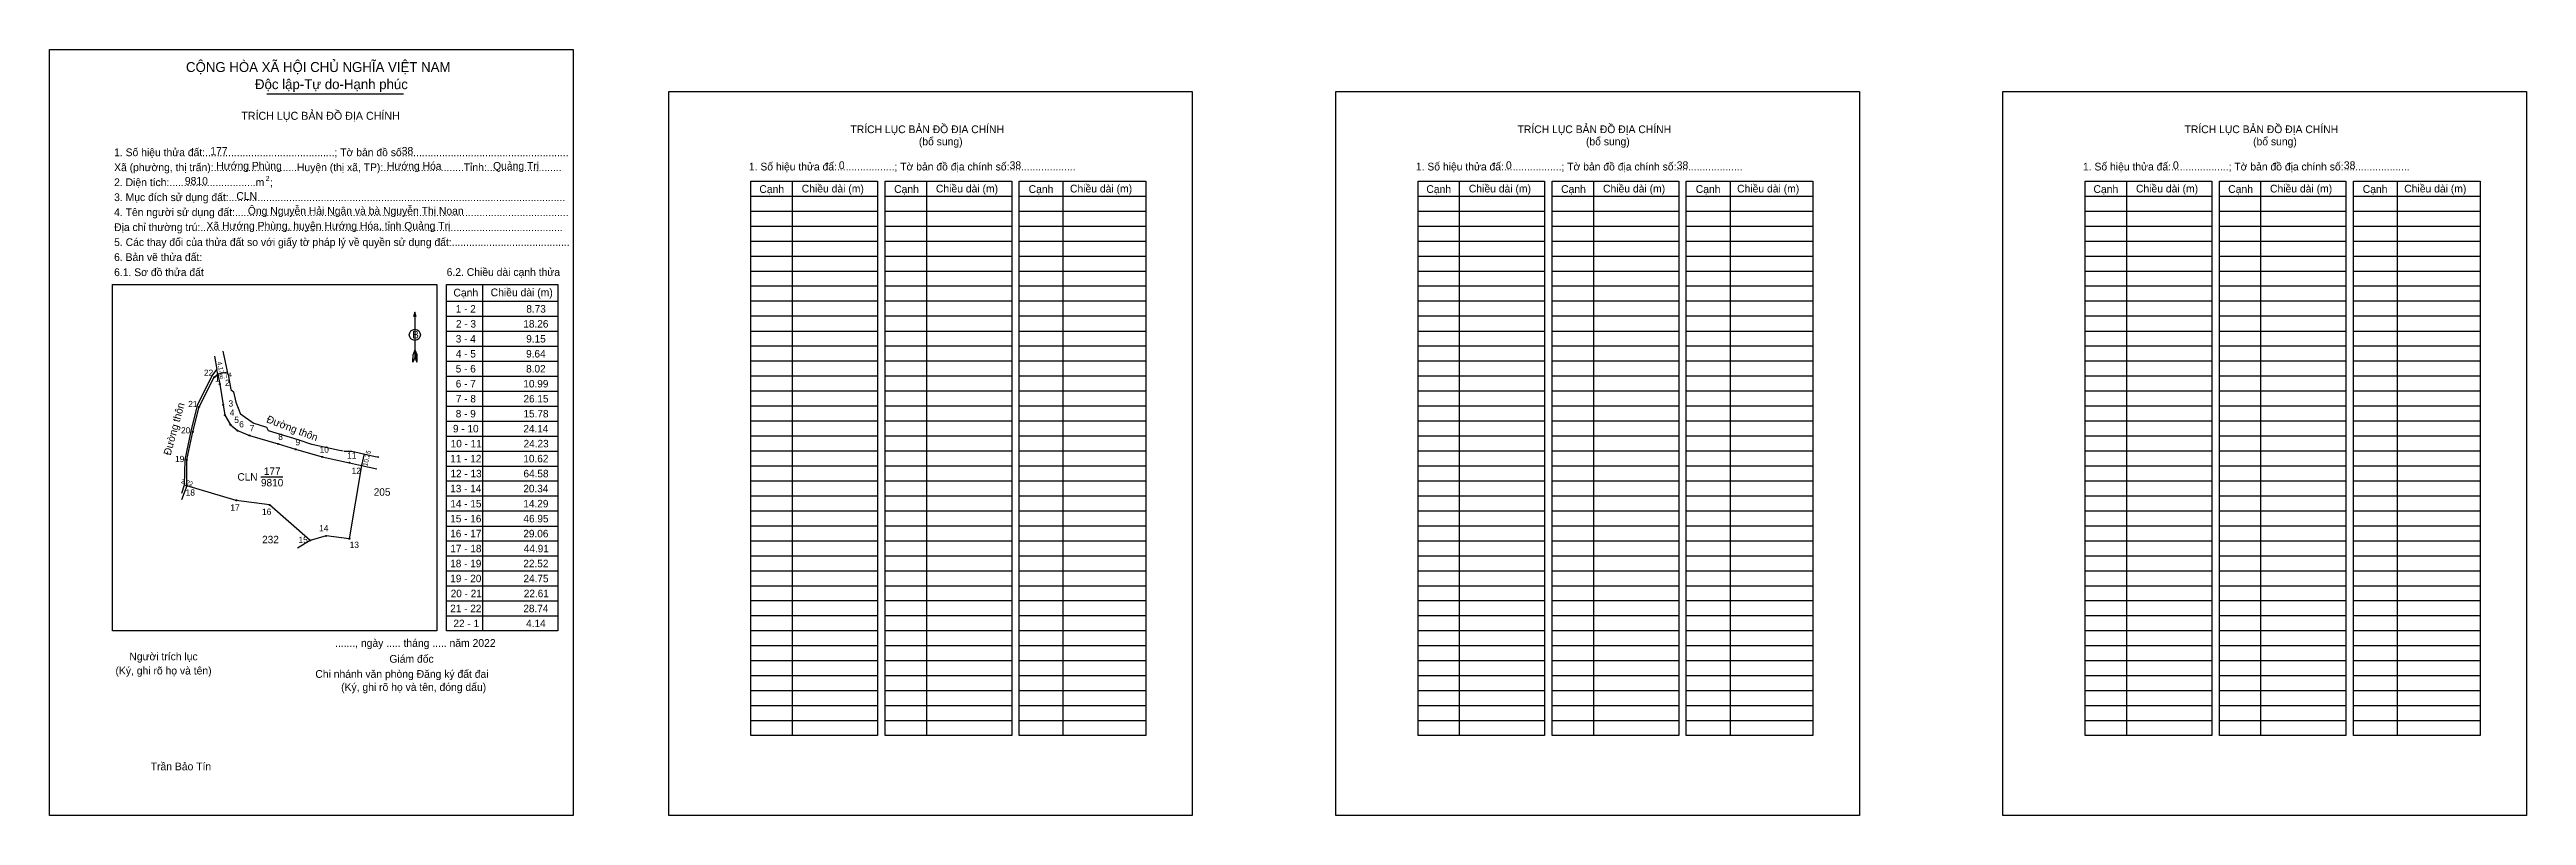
# Model space of a CAD drawing. Extents: x 536147 to 538298, y 1849869 to 1850534.
import ezdxf

# ---------------------------------------------------------------- set-up
doc = ezdxf.new("R2010")
doc.units = 0
for name, color, linetype in [('Level 1', 7, 'Continuous'), ('Level 10', 7, 'Continuous'), ('Level 11', 7, 'Continuous'), ('Level 13', 7, 'Continuous'), ('Level 2', 7, 'Continuous'), ('Level 23', 7, 'Continuous'), ('Level 27', 7, 'Continuous'), ('Level 36', 7, 'Continuous'), ('Level 5', 7, 'Continuous'), ('Level 52', 7, 'Continuous'), ('Level 6', 7, 'Continuous'), ('Level 9', 7, 'Continuous')]:
    doc.layers.add(name, color=color, linetype=linetype)

msp = doc.modelspace()

# ---------------------------------------------------------------- linework, layer by layer
at = {"layer": 'Level 1'}
for p, q in [((536147, 1850534.2), (536147, 1850534.2)), ((536684.6, 1850497.9), (536684.6, 1850497.9)), ((536791.8, 1850419.9), (536791.8, 1849938.6)), ((536908.3, 1850419.9), (536908.3, 1849938.6)), ((537026.9, 1850419.9), (537026.9, 1849938.6)), ((537371, 1850419.9), (537371, 1849938.6)), ((537487.4, 1850419.9), (537487.4, 1849938.6)), ((537606.1, 1850419.9), (537606.1, 1849938.6)), ((537950.2, 1850419.9), (537950.2, 1849938.6)), ((538066.6, 1850419.9), (538066.6, 1849938.6)), ((538185.2, 1850419.9), (538185.2, 1849938.6)), ((536756, 1850406.9), (536866, 1850406.9)), ((536756, 1850393.9), (536866, 1850393.9)), ((536872.5, 1850406.9), (536982.4, 1850406.9)), ((536872.5, 1850393.9), (536982.4, 1850393.9)), ((536989, 1850406.9), (537098.9, 1850406.9)), ((536989, 1850393.9), (537098.9, 1850393.9)), ((537335.2, 1850406.9), (537445.1, 1850406.9)), ((537335.2, 1850393.9), (537445.1, 1850393.9)), ((537451.7, 1850406.9), (537561.6, 1850406.9)), ((537451.7, 1850393.9), (537561.6, 1850393.9)), ((537568.1, 1850406.9), (537678, 1850406.9)), ((537568.1, 1850393.9), (537678, 1850393.9)), ((537914.4, 1850406.9), (538024.3, 1850406.9)), ((537914.4, 1850393.9), (538024.3, 1850393.9)), ((538030.9, 1850406.9), (538140.8, 1850406.9)), ((538030.9, 1850393.9), (538140.8, 1850393.9)), ((538147.3, 1850406.9), (538257.2, 1850406.9)), ((538147.3, 1850393.9), (538257.2, 1850393.9)), ((536756, 1850380.9), (536866, 1850380.9)), ((536872.5, 1850380.9), (536982.4, 1850380.9)), ((536989, 1850380.9), (537098.9, 1850380.9)), ((537335.2, 1850380.9), (537445.1, 1850380.9)), ((537451.7, 1850380.9), (537561.6, 1850380.9)), ((537568.1, 1850380.9), (537678, 1850380.9)), ((537914.4, 1850380.9), (538024.3, 1850380.9)), ((538030.9, 1850380.9), (538140.8, 1850380.9)), ((538147.3, 1850380.9), (538257.2, 1850380.9)), ((536756, 1850367.9), (536866, 1850367.9)), ((536756, 1850354.9), (536866, 1850354.9)), ((536872.5, 1850367.9), (536982.4, 1850367.9)), ((536872.5, 1850354.9), (536982.4, 1850354.9)), ((536989, 1850367.9), (537098.9, 1850367.9)), ((536989, 1850354.9), (537098.9, 1850354.9)), ((537335.2, 1850367.9), (537445.1, 1850367.9)), ((537335.2, 1850354.9), (537445.1, 1850354.9)), ((537451.7, 1850367.9), (537561.6, 1850367.9)), ((537451.7, 1850354.9), (537561.6, 1850354.9)), ((537568.1, 1850367.9), (537678, 1850367.9)), ((537568.1, 1850354.9), (537678, 1850354.9)), ((537914.4, 1850367.9), (538024.3, 1850367.9)), ((537914.4, 1850354.9), (538024.3, 1850354.9)), ((538030.9, 1850367.9), (538140.8, 1850367.9)), ((538030.9, 1850354.9), (538140.8, 1850354.9)), ((538147.3, 1850367.9), (538257.2, 1850367.9)), ((538147.3, 1850354.9), (538257.2, 1850354.9)), ((536201.8, 1850330.2), (536201.8, 1850330.2)), ((536523, 1850330.2), (536523, 1850029.5)), ((536756, 1850341.9), (536866, 1850341.9)), ((536756, 1850328.9), (536866, 1850328.9)), ((536872.5, 1850341.9), (536982.4, 1850341.9)), ((536872.5, 1850328.9), (536982.4, 1850328.9)), ((536989, 1850341.9), (537098.9, 1850341.9)), ((536989, 1850328.9), (537098.9, 1850328.9)), ((537335.2, 1850341.9), (537445.1, 1850341.9)), ((537335.2, 1850328.9), (537445.1, 1850328.9)), ((537451.7, 1850341.9), (537561.6, 1850341.9)), ((537451.7, 1850328.9), (537561.6, 1850328.9)), ((537568.1, 1850341.9), (537678, 1850341.9)), ((537568.1, 1850328.9), (537678, 1850328.9)), ((537914.4, 1850341.9), (538024.3, 1850341.9)), ((537914.4, 1850328.9), (538024.3, 1850328.9)), ((538030.9, 1850341.9), (538140.8, 1850341.9)), ((538030.9, 1850328.9), (538140.8, 1850328.9)), ((538147.3, 1850341.9), (538257.2, 1850341.9)), ((538147.3, 1850328.9), (538257.2, 1850328.9)), ((536464.2, 1850306.2), (536464.2, 1850266.9)), ((536491.8, 1850315.7), (536588.3, 1850315.7)), ((536756, 1850315.9), (536866, 1850315.9)), ((536872.5, 1850315.9), (536982.4, 1850315.9)), ((536989, 1850315.9), (537098.9, 1850315.9)), ((537335.2, 1850315.9), (537445.1, 1850315.9)), ((537451.7, 1850315.9), (537561.6, 1850315.9)), ((537568.1, 1850315.9), (537678, 1850315.9)), ((537914.4, 1850315.9), (538024.3, 1850315.9)), ((538030.9, 1850315.9), (538140.8, 1850315.9)), ((538147.3, 1850315.9), (538257.2, 1850315.9)), ((536491.8, 1850302.7), (536588.3, 1850302.7)), ((536491.8, 1850289.6), (536588.3, 1850289.6)), ((536756, 1850302.9), (536866, 1850302.9)), ((536756, 1850289.8), (536866, 1850289.8)), ((536872.5, 1850302.9), (536982.4, 1850302.9)), ((536872.5, 1850289.8), (536982.4, 1850289.8)), ((536989, 1850302.9), (537098.9, 1850302.9)), ((536989, 1850289.8), (537098.9, 1850289.8)), ((537335.2, 1850302.9), (537445.1, 1850302.9)), ((537335.2, 1850289.8), (537445.1, 1850289.8)), ((537451.7, 1850302.9), (537561.6, 1850302.9)), ((537451.7, 1850289.8), (537561.6, 1850289.8)), ((537568.1, 1850302.9), (537678, 1850302.9)), ((537568.1, 1850289.8), (537678, 1850289.8)), ((537914.4, 1850302.9), (538024.3, 1850302.9)), ((537914.4, 1850289.8), (538024.3, 1850289.8)), ((538030.9, 1850302.9), (538140.8, 1850302.9)), ((538030.9, 1850289.8), (538140.8, 1850289.8)), ((538147.3, 1850302.9), (538257.2, 1850302.9)), ((538147.3, 1850289.8), (538257.2, 1850289.8)), ((536462.5, 1850262.9), (536462.6, 1850269.4)), ((536464.2, 1850266.9), (536462.5, 1850262.9)), ((536464.2, 1850273.4), (536462.6, 1850269.4)), ((536464.2, 1850273.4), (536465.9, 1850269.4)), ((536464.2, 1850272.8), (536465.9, 1850268.8)), ((536464.2, 1850272.2), (536465.9, 1850268.2)), ((536464.2, 1850271.7), (536465.9, 1850267.6)), ((536464.2, 1850271.1), (536465.9, 1850267)), ((536464.2, 1850270.5), (536465.9, 1850266.5)), ((536464.2, 1850270), (536465.9, 1850265.9)), ((536464.2, 1850269.4), (536465.9, 1850265.3)), ((536464.2, 1850268.8), (536465.9, 1850264.7)), ((536464.2, 1850268.3), (536465.9, 1850264.1)), ((536464.2, 1850267.7), (536465.9, 1850263.5)), ((536464.2, 1850266.9), (536465.9, 1850262.9)), ((536465.9, 1850262.9), (536465.9, 1850269.4)), ((536491.8, 1850276.6), (536588.3, 1850276.6)), ((536491.8, 1850263.6), (536588.3, 1850263.6)), ((536756, 1850276.8), (536866, 1850276.8)), ((536756, 1850263.8), (536866, 1850263.8)), ((536872.5, 1850276.8), (536982.4, 1850276.8)), ((536872.5, 1850263.8), (536982.4, 1850263.8)), ((536989, 1850276.8), (537098.9, 1850276.8)), ((536989, 1850263.8), (537098.9, 1850263.8)), ((537335.2, 1850276.8), (537445.1, 1850276.8)), ((537335.2, 1850263.8), (537445.1, 1850263.8)), ((537451.7, 1850276.8), (537561.6, 1850276.8)), ((537451.7, 1850263.8), (537561.6, 1850263.8)), ((537568.1, 1850276.8), (537678, 1850276.8)), ((537568.1, 1850263.8), (537678, 1850263.8)), ((537914.4, 1850276.8), (538024.3, 1850276.8)), ((537914.4, 1850263.8), (538024.3, 1850263.8)), ((538030.9, 1850276.8), (538140.8, 1850276.8)), ((538030.9, 1850263.8), (538140.8, 1850263.8)), ((538147.3, 1850276.8), (538257.2, 1850276.8)), ((538147.3, 1850263.8), (538257.2, 1850263.8)), ((536491.8, 1850250.6), (536588.3, 1850250.6)), ((536756, 1850250.8), (536866, 1850250.8)), ((536872.5, 1850250.8), (536982.4, 1850250.8)), ((536989, 1850250.8), (537098.9, 1850250.8)), ((537335.2, 1850250.8), (537445.1, 1850250.8)), ((537451.7, 1850250.8), (537561.6, 1850250.8)), ((537568.1, 1850250.8), (537678, 1850250.8)), ((537914.4, 1850250.8), (538024.3, 1850250.8)), ((538030.9, 1850250.8), (538140.8, 1850250.8)), ((538147.3, 1850250.8), (538257.2, 1850250.8)), ((536491.8, 1850237.6), (536588.3, 1850237.6)), ((536491.8, 1850224.6), (536588.3, 1850224.6)), ((536756, 1850237.8), (536866, 1850237.8)), ((536756, 1850224.8), (536866, 1850224.8)), ((536872.5, 1850237.8), (536982.4, 1850237.8)), ((536872.5, 1850224.8), (536982.4, 1850224.8)), ((536989, 1850237.8), (537098.9, 1850237.8)), ((536989, 1850224.8), (537098.9, 1850224.8)), ((537335.2, 1850237.8), (537445.1, 1850237.8)), ((537335.2, 1850224.8), (537445.1, 1850224.8)), ((537451.7, 1850237.8), (537561.6, 1850237.8)), ((537451.7, 1850224.8), (537561.6, 1850224.8)), ((537568.1, 1850237.8), (537678, 1850237.8)), ((537568.1, 1850224.8), (537678, 1850224.8)), ((537914.4, 1850237.8), (538024.3, 1850237.8)), ((537914.4, 1850224.8), (538024.3, 1850224.8)), ((538030.9, 1850237.8), (538140.8, 1850237.8)), ((538030.9, 1850224.8), (538140.8, 1850224.8)), ((538147.3, 1850237.8), (538257.2, 1850237.8)), ((538147.3, 1850224.8), (538257.2, 1850224.8)), ((536491.8, 1850211.6), (536588.3, 1850211.6)), ((536491.8, 1850198.6), (536588.3, 1850198.6)), ((536756, 1850211.8), (536866, 1850211.8)), ((536756, 1850198.8), (536866, 1850198.8)), ((536872.5, 1850211.8), (536982.4, 1850211.8)), ((536872.5, 1850198.8), (536982.4, 1850198.8)), ((536989, 1850211.8), (537098.9, 1850211.8)), ((536989, 1850198.8), (537098.9, 1850198.8)), ((537335.2, 1850211.8), (537445.1, 1850211.8)), ((537335.2, 1850198.8), (537445.1, 1850198.8)), ((537451.7, 1850211.8), (537561.6, 1850211.8)), ((537451.7, 1850198.8), (537561.6, 1850198.8)), ((537568.1, 1850211.8), (537678, 1850211.8)), ((537568.1, 1850198.8), (537678, 1850198.8)), ((537914.4, 1850211.8), (538024.3, 1850211.8)), ((537914.4, 1850198.8), (538024.3, 1850198.8)), ((538030.9, 1850211.8), (538140.8, 1850211.8)), ((538030.9, 1850198.8), (538140.8, 1850198.8)), ((538147.3, 1850211.8), (538257.2, 1850211.8)), ((538147.3, 1850198.8), (538257.2, 1850198.8)), ((536491.8, 1850185.6), (536588.3, 1850185.6)), ((536756, 1850185.8), (536866, 1850185.8)), ((536872.5, 1850185.8), (536982.4, 1850185.8)), ((536989, 1850185.8), (537098.9, 1850185.8)), ((537335.2, 1850185.8), (537445.1, 1850185.8)), ((537451.7, 1850185.8), (537561.6, 1850185.8)), ((537568.1, 1850185.8), (537678, 1850185.8)), ((537914.4, 1850185.8), (538024.3, 1850185.8)), ((538030.9, 1850185.8), (538140.8, 1850185.8)), ((538147.3, 1850185.8), (538257.2, 1850185.8)), ((536491.8, 1850172.6), (536588.3, 1850172.6)), ((536491.8, 1850159.6), (536588.3, 1850159.6)), ((536756, 1850172.8), (536866, 1850172.8)), ((536756, 1850159.8), (536866, 1850159.8)), ((536872.5, 1850172.8), (536982.4, 1850172.8)), ((536872.5, 1850159.8), (536982.4, 1850159.8)), ((536989, 1850172.8), (537098.9, 1850172.8)), ((536989, 1850159.8), (537098.9, 1850159.8)), ((537335.2, 1850172.8), (537445.1, 1850172.8)), ((537335.2, 1850159.8), (537445.1, 1850159.8)), ((537451.7, 1850172.8), (537561.6, 1850172.8)), ((537451.7, 1850159.8), (537561.6, 1850159.8)), ((537568.1, 1850172.8), (537678, 1850172.8)), ((537568.1, 1850159.8), (537678, 1850159.8)), ((537914.4, 1850172.8), (538024.3, 1850172.8)), ((537914.4, 1850159.8), (538024.3, 1850159.8)), ((538030.9, 1850172.8), (538140.8, 1850172.8)), ((538030.9, 1850159.8), (538140.8, 1850159.8)), ((538147.3, 1850172.8), (538257.2, 1850172.8)), ((538147.3, 1850159.8), (538257.2, 1850159.8)), ((536491.8, 1850146.6), (536588.3, 1850146.6)), ((536491.8, 1850133.6), (536588.3, 1850133.6)), ((536756, 1850146.8), (536866, 1850146.8)), ((536756, 1850133.8), (536866, 1850133.8)), ((536872.5, 1850146.8), (536982.4, 1850146.8)), ((536872.5, 1850133.8), (536982.4, 1850133.8)), ((536989, 1850146.8), (537098.9, 1850146.8)), ((536989, 1850133.8), (537098.9, 1850133.8)), ((537335.2, 1850146.8), (537445.1, 1850146.8)), ((537335.2, 1850133.8), (537445.1, 1850133.8)), ((537451.7, 1850146.8), (537561.6, 1850146.8)), ((537451.7, 1850133.8), (537561.6, 1850133.8)), ((537568.1, 1850146.8), (537678, 1850146.8)), ((537568.1, 1850133.8), (537678, 1850133.8)), ((537914.4, 1850146.8), (538024.3, 1850146.8)), ((537914.4, 1850133.8), (538024.3, 1850133.8)), ((538030.9, 1850146.8), (538140.8, 1850146.8)), ((538030.9, 1850133.8), (538140.8, 1850133.8)), ((538147.3, 1850146.8), (538257.2, 1850146.8)), ((538147.3, 1850133.8), (538257.2, 1850133.8)), ((536491.8, 1850120.5), (536588.3, 1850120.5)), ((536756, 1850120.7), (536866, 1850120.7)), ((536872.5, 1850120.7), (536982.4, 1850120.7)), ((536989, 1850120.7), (537098.9, 1850120.7)), ((537335.2, 1850120.7), (537445.1, 1850120.7)), ((537451.7, 1850120.7), (537561.6, 1850120.7)), ((537568.1, 1850120.7), (537678, 1850120.7)), ((537914.4, 1850120.7), (538024.3, 1850120.7)), ((538030.9, 1850120.7), (538140.8, 1850120.7)), ((538147.3, 1850120.7), (538257.2, 1850120.7)), ((536491.8, 1850107.5), (536588.3, 1850107.5)), ((536491.8, 1850094.5), (536588.3, 1850094.5)), ((536756, 1850107.7), (536866, 1850107.7)), ((536756, 1850094.7), (536866, 1850094.7)), ((536872.5, 1850107.7), (536982.4, 1850107.7)), ((536872.5, 1850094.7), (536982.4, 1850094.7)), ((536989, 1850107.7), (537098.9, 1850107.7)), ((536989, 1850094.7), (537098.9, 1850094.7)), ((537335.2, 1850107.7), (537445.1, 1850107.7)), ((537335.2, 1850094.7), (537445.1, 1850094.7)), ((537451.7, 1850107.7), (537561.6, 1850107.7)), ((537451.7, 1850094.7), (537561.6, 1850094.7)), ((537568.1, 1850107.7), (537678, 1850107.7)), ((537568.1, 1850094.7), (537678, 1850094.7)), ((537914.4, 1850107.7), (538024.3, 1850107.7)), ((537914.4, 1850094.7), (538024.3, 1850094.7)), ((538030.9, 1850107.7), (538140.8, 1850107.7)), ((538030.9, 1850094.7), (538140.8, 1850094.7)), ((538147.3, 1850107.7), (538257.2, 1850107.7)), ((538147.3, 1850094.7), (538257.2, 1850094.7)), ((536491.8, 1850081.5), (536588.3, 1850081.5)), ((536491.8, 1850068.5), (536588.3, 1850068.5)), ((536756, 1850081.7), (536866, 1850081.7)), ((536756, 1850068.7), (536866, 1850068.7)), ((536872.5, 1850081.7), (536982.4, 1850081.7)), ((536872.5, 1850068.7), (536982.4, 1850068.7)), ((536989, 1850081.7), (537098.9, 1850081.7)), ((536989, 1850068.7), (537098.9, 1850068.7)), ((537335.2, 1850081.7), (537445.1, 1850081.7)), ((537335.2, 1850068.7), (537445.1, 1850068.7)), ((537451.7, 1850081.7), (537561.6, 1850081.7)), ((537451.7, 1850068.7), (537561.6, 1850068.7)), ((537568.1, 1850081.7), (537678, 1850081.7)), ((537568.1, 1850068.7), (537678, 1850068.7)), ((537914.4, 1850081.7), (538024.3, 1850081.7)), ((537914.4, 1850068.7), (538024.3, 1850068.7)), ((538030.9, 1850081.7), (538140.8, 1850081.7)), ((538030.9, 1850068.7), (538140.8, 1850068.7)), ((538147.3, 1850081.7), (538257.2, 1850081.7)), ((538147.3, 1850068.7), (538257.2, 1850068.7)), ((536491.8, 1850055.5), (536588.3, 1850055.5)), ((536756, 1850055.7), (536866, 1850055.7)), ((536872.5, 1850055.7), (536982.4, 1850055.7)), ((536989, 1850055.7), (537098.9, 1850055.7)), ((537335.2, 1850055.7), (537445.1, 1850055.7)), ((537451.7, 1850055.7), (537561.6, 1850055.7)), ((537568.1, 1850055.7), (537678, 1850055.7)), ((537914.4, 1850055.7), (538024.3, 1850055.7)), ((538030.9, 1850055.7), (538140.8, 1850055.7)), ((538147.3, 1850055.7), (538257.2, 1850055.7)), ((536483.2, 1850029.5), (536483.2, 1850029.5)), ((536491.8, 1850042.5), (536588.3, 1850042.5)), ((536756, 1850042.7), (536866, 1850042.7)), ((536756, 1850029.7), (536866, 1850029.7)), ((536872.5, 1850042.7), (536982.4, 1850042.7)), ((536872.5, 1850029.7), (536982.4, 1850029.7)), ((536989, 1850042.7), (537098.9, 1850042.7)), ((536989, 1850029.7), (537098.9, 1850029.7)), ((537335.2, 1850042.7), (537445.1, 1850042.7)), ((537335.2, 1850029.7), (537445.1, 1850029.7)), ((537451.7, 1850042.7), (537561.6, 1850042.7)), ((537451.7, 1850029.7), (537561.6, 1850029.7)), ((537568.1, 1850042.7), (537678, 1850042.7)), ((537568.1, 1850029.7), (537678, 1850029.7)), ((537914.4, 1850042.7), (538024.3, 1850042.7)), ((537914.4, 1850029.7), (538024.3, 1850029.7)), ((538030.9, 1850042.7), (538140.8, 1850042.7)), ((538030.9, 1850029.7), (538140.8, 1850029.7)), ((538147.3, 1850042.7), (538257.2, 1850042.7)), ((538147.3, 1850029.7), (538257.2, 1850029.7)), ((536756, 1850016.7), (536866, 1850016.7)), ((536756, 1850003.7), (536866, 1850003.7)), ((536872.5, 1850016.7), (536982.4, 1850016.7)), ((536872.5, 1850003.7), (536982.4, 1850003.7)), ((536989, 1850016.7), (537098.9, 1850016.7)), ((536989, 1850003.7), (537098.9, 1850003.7)), ((537335.2, 1850016.7), (537445.1, 1850016.7)), ((537335.2, 1850003.7), (537445.1, 1850003.7)), ((537451.7, 1850016.7), (537561.6, 1850016.7)), ((537451.7, 1850003.7), (537561.6, 1850003.7)), ((537568.1, 1850016.7), (537678, 1850016.7)), ((537568.1, 1850003.7), (537678, 1850003.7)), ((537914.4, 1850016.7), (538024.3, 1850016.7)), ((537914.4, 1850003.7), (538024.3, 1850003.7)), ((538030.9, 1850016.7), (538140.8, 1850016.7)), ((538030.9, 1850003.7), (538140.8, 1850003.7)), ((538147.3, 1850016.7), (538257.2, 1850016.7)), ((538147.3, 1850003.7), (538257.2, 1850003.7)), ((536756, 1849990.7), (536866, 1849990.7)), ((536872.5, 1849990.7), (536982.4, 1849990.7)), ((536989, 1849990.7), (537098.9, 1849990.7)), ((537335.2, 1849990.7), (537445.1, 1849990.7)), ((537451.7, 1849990.7), (537561.6, 1849990.7)), ((537568.1, 1849990.7), (537678, 1849990.7)), ((537914.4, 1849990.7), (538024.3, 1849990.7)), ((538030.9, 1849990.7), (538140.8, 1849990.7)), ((538147.3, 1849990.7), (538257.2, 1849990.7)), ((536756, 1849977.7), (536866, 1849977.7)), ((536756, 1849964.7), (536866, 1849964.7)), ((536872.5, 1849977.7), (536982.4, 1849977.7)), ((536872.5, 1849964.7), (536982.4, 1849964.7)), ((536989, 1849977.7), (537098.9, 1849977.7)), ((536989, 1849964.7), (537098.9, 1849964.7)), ((537335.2, 1849977.7), (537445.1, 1849977.7)), ((537335.2, 1849964.7), (537445.1, 1849964.7)), ((537451.7, 1849977.7), (537561.6, 1849977.7)), ((537451.7, 1849964.7), (537561.6, 1849964.7)), ((537568.1, 1849977.7), (537678, 1849977.7)), ((537568.1, 1849964.7), (537678, 1849964.7)), ((537914.4, 1849977.7), (538024.3, 1849977.7)), ((537914.4, 1849964.7), (538024.3, 1849964.7)), ((538030.9, 1849977.7), (538140.8, 1849977.7)), ((538030.9, 1849964.7), (538140.8, 1849964.7)), ((538147.3, 1849977.7), (538257.2, 1849977.7)), ((538147.3, 1849964.7), (538257.2, 1849964.7)), ((536756, 1849951.6), (536866, 1849951.6)), ((536872.5, 1849951.6), (536982.4, 1849951.6)), ((536989, 1849951.6), (537098.9, 1849951.6)), ((537335.2, 1849951.6), (537445.1, 1849951.6)), ((537451.7, 1849951.6), (537561.6, 1849951.6)), ((537568.1, 1849951.6), (537678, 1849951.6)), ((537914.4, 1849951.6), (538024.3, 1849951.6)), ((538030.9, 1849951.6), (538140.8, 1849951.6)), ((538147.3, 1849951.6), (538257.2, 1849951.6)), ((536601.6, 1849869.2), (536601.6, 1849869.2)), ((537139.2, 1849869.2), (537139.2, 1849869.2))]:
    msp.add_line(p, q, dxfattribs=at)
for points in [[(536756, 1850419.9), (536866, 1850419.9), (536866, 1849938.6), (536756, 1849938.6)], [(536872.5, 1850419.9), (536982.4, 1850419.9), (536982.4, 1849938.6), (536872.5, 1849938.6)], [(536989, 1850419.9), (537098.9, 1850419.9), (537098.9, 1849938.6), (536989, 1849938.6)], [(537335.2, 1850419.9), (537445.1, 1850419.9), (537445.1, 1849938.6), (537335.2, 1849938.6)], [(537451.7, 1850419.9), (537561.6, 1850419.9), (537561.6, 1849938.6), (537451.7, 1849938.6)], [(537568.1, 1850419.9), (537678, 1850419.9), (537678, 1849938.6), (537568.1, 1849938.6)], [(537914.4, 1850419.9), (538024.3, 1850419.9), (538024.3, 1849938.6), (537914.4, 1849938.6)], [(538030.9, 1850419.9), (538140.8, 1850419.9), (538140.8, 1849938.6), (538030.9, 1849938.6)], [(538147.3, 1850419.9), (538257.2, 1850419.9), (538257.2, 1849938.6), (538147.3, 1849938.6)], [(536201.8, 1850330.2), (536483.2, 1850330.2), (536483.2, 1850029.5), (536201.8, 1850029.5)], [(536491.8, 1850330.2), (536588.3, 1850330.2), (536588.3, 1850029.5), (536491.8, 1850029.5)]]:
    msp.add_lwpolyline(points, close=True, dxfattribs=at)
msp.add_lwpolyline([(536465.3, 1850302), (536464.2, 1850306.2), (536463.1, 1850302)], dxfattribs=at)
msp.add_circle((536464.2, 1850286.5), 4.8, dxfattribs=at)
at = {"layer": 'Level 10'}
for p, q in [((536302.2, 1850252.2), (536297.9, 1850272.2)), ((536275.1, 1850225.2), (536288.3, 1850250.9)), ((536288.3, 1850250.9), (536292.4, 1850256.5)), ((536302.2, 1850252.2), (536304.5, 1850238.9)), ((536275.1, 1850225.2), (536269.8, 1850202.9)), ((536308.7, 1850228.1), (536312.9, 1850217.7)), ((536269.8, 1850202.9), (536264.5, 1850178.1)), ((536323.7, 1850209.9), (536312.9, 1850217.7)), ((536335.8, 1850206), (536323.7, 1850209.9)), ((536337, 1850203.2), (536335.8, 1850206)), ((536363, 1850195.2), (536337, 1850203.2)), ((536264.5, 1850178.1), (536264, 1850156.1)), ((536374.8, 1850191.3), (536363, 1850195.2)), ((536264, 1850156.1), (536261.6, 1850148.6))]:
    msp.add_line(p, q, dxfattribs=at)
msp.add_lwpolyline([(536310.2, 1850203.3), (536320.5, 1850199.2), (536345.5, 1850191.8), (536360.6, 1850187.1), (536383.8, 1850180.5), (536407.5, 1850175.5), (536417.9, 1850173.1), (536407.3, 1850109.4), (536387.1, 1850111.9), (536373.4, 1850108), (536338, 1850138.8), (536309.2, 1850142.8), (536266.1, 1850155.5), (536266.3, 1850178), (536271.4, 1850202.2), (536277, 1850224.1), (536290.1, 1850249.7), (536293.2, 1850252.4), (536294.8, 1850243.8), (536297.7, 1850225.8), (536299.3, 1850216.8), (536304.1, 1850208.5)], close=True, dxfattribs=at)
at = {"layer": 'Level 11'}
for centre in [(536290.1, 1850249.7), (536293.2, 1850252.4), (536294.8, 1850243.8), (536277, 1850224.1), (536297.7, 1850225.8), (536271.4, 1850202.2), (536299.3, 1850216.8), (536304.1, 1850208.5), (536310.2, 1850203.3), (536310.2, 1850203.3), (536320.5, 1850199.2), (536266.3, 1850178), (536345.5, 1850191.8), (536360.6, 1850187.1), (536383.8, 1850180.5), (536407.5, 1850175.5), (536266.1, 1850155.5), (536417.9, 1850173.1), (536309.2, 1850142.8), (536338, 1850138.8), (536387.1, 1850111.9), (536373.4, 1850108), (536407.3, 1850109.4)]:
    msp.add_circle(centre, 0.434, dxfattribs=at)
at = {"layer": 'Level 13'}
msp.add_line((536335.6, 1850495.7), (536454.3, 1850495.7), dxfattribs=at)
at = {"layer": 'Level 2'}
for points in [[(536147, 1850534.2), (536601.6, 1850534.2), (536601.6, 1849869.2), (536147, 1849869.2)], [(536684.6, 1850497.9), (537139.2, 1850497.9), (537139.2, 1849869.2), (536684.6, 1849869.2)], [(537263.8, 1850497.9), (537718.4, 1850497.9), (537718.4, 1849869.2), (537263.8, 1849869.2)], [(537843, 1850497.9), (538297.5, 1850497.9), (538297.5, 1849869.2), (537843, 1849869.2)]]:
    msp.add_lwpolyline(points, close=True, dxfattribs=at)
at = {"layer": 'Level 23'}
for p, q in [((536290.3, 1850268), (536292.4, 1850256.5)), ((536293.2, 1850252.4), (536294.8, 1850243.8)), ((536429.8, 1850181), (536432.8, 1850180.4)), ((536429.8, 1850181), (536432.8, 1850180.7)), ((536417.9, 1850173.1), (536431.1, 1850170.1))]:
    msp.add_line(p, q, dxfattribs=at)
for points in [[(536294.8, 1850243.8), (536297.7, 1850225.8), (536299.3, 1850216.8), (536304.1, 1850208.5), (536310.2, 1850203.3), (536320.5, 1850199.2), (536345.5, 1850191.8), (536360.6, 1850187.1), (536383.8, 1850180.5)], [(536304.5, 1850238.9), (536306.8, 1850236.9), (536308.7, 1850228.1)], [(536304.5, 1850238.9), (536306.8, 1850236.9), (536308.7, 1850228.1)], [(536401.9, 1850185.5), (536397.4, 1850186.4), (536374.8, 1850191.3)], [(536383.8, 1850180.5), (536407.5, 1850175.5), (536417.9, 1850173.1)], [(536402.9, 1850185.5), (536409.5, 1850185.4), (536429.8, 1850181)]]:
    msp.add_lwpolyline(points, dxfattribs=at)
at = {"layer": 'Level 27'}
for p, q in [((536266.1, 1850155.5), (536261.5, 1850143.3)), ((536373.4, 1850108), (536362.3, 1850101.2))]:
    msp.add_line(p, q, dxfattribs=at)
at = {"layer": 'Level 5'}
for p, q in [((536293.2, 1850252.4), (536292.4, 1850256.5)), ((536301.8, 1850254), (536293.2, 1850252.4)), ((536420.1, 1850183.1), (536417.9, 1850173.1)), ((536266.1, 1850155.5), (536264, 1850156.1))]:
    msp.add_line(p, q, dxfattribs=at)
at = {"layer": 'Level 9'}
msp.add_line((536330.6, 1850163.1), (536349.5, 1850163.1), dxfattribs=at)

# ---------------------------------------------------------------- texts
at = {"layer": 'Level 1'}
for s, height, p in [('TRÍCH LỤC BẢN ĐỒ ĐỊA CHÍNH', 6.938, (536313.5, 1850473.2)), ('TRÍCH LỤC BẢN ĐỒ ĐỊA CHÍNH', 6.721, (536842.4, 1850461.6)), ('(bổ sung)', 6.72, (536901.8, 1850451)), ('TRÍCH LỤC BẢN ĐỒ ĐỊA CHÍNH', 6.721, (537421.6, 1850461.6)), ('(bổ sung)', 6.72, (537481, 1850451)), ('TRÍCH LỤC BẢN ĐỒ ĐỊA CHÍNH', 6.721, (538000.7, 1850461.6)), ('(bổ sung)', 6.72, (538060.2, 1850451)), ('Xã (phường, thị trấn):.............................Huyện (thị xã, TP):............................Tỉnh:..........................', 6.7206, (536203.1, 1850428.6)), ('1. Số hiệu thửa đất:.............................................; Tờ bản đồ số:.........................................................', 6.7206, (536203.1, 1850441.6)), ('1. Số hiệu thửa đấ:....................; Tờ bản đồ địa chính số:.......................', 6.721, (536754.2, 1850429.2)), ('1. Số hiệu thửa đấ:....................; Tờ bản đồ địa chính số:.......................', 6.721, (537333.3, 1850429.2)), ('1. Số hiệu thửa đấ:....................; Tờ bản đồ địa chính số:.......................', 6.721, (537912.5, 1850429.2)), ('2. Diện tích:..............................m  ;', 6.721, (536203.1, 1850415.6)), ('2', 4.34, (536334.7, 1850420.1)), ('Cạnh', 6.72, (536763.3, 1850409.7)), ('Chiều dài (m)', 6.721, (536800.1, 1850410.1)), ('Cạnh', 6.72, (536880.3, 1850409.7)), ('Chiều dài (m)', 6.721, (536916.6, 1850410.1)), ('Cạnh', 6.72, (536997.1, 1850409.7)), ('Chiều dài (m)', 6.721, (537033, 1850410.1)), ('Cạnh', 6.72, (537342.4, 1850409.7)), ('Chiều dài (m)', 6.721, (537379.3, 1850410.1)), ('Cạnh', 6.72, (537459.4, 1850409.7)), ('Chiều dài (m)', 6.721, (537495.8, 1850410.1)), ('Cạnh', 6.72, (537576.3, 1850409.7)), ('Chiều dài (m)', 6.721, (537612.2, 1850410.1)), ('Cạnh', 6.72, (537921.6, 1850409.7)), ('Chiều dài (m)', 6.721, (537958.5, 1850410.1)), ('Cạnh', 6.72, (538038.6, 1850409.7)), ('Chiều dài (m)', 6.721, (538074.9, 1850410.1)), ('Cạnh', 6.72, (538155.4, 1850409.7)), ('Chiều dài (m)', 6.721, (538191.4, 1850410.1)), ('4. Tên người sử dụng đất:....................................................................................................................', 6.7206, (536203.1, 1850389.6)), ('3. Mục đích sử dụng đất:.....................................................................................................................', 6.7206, (536203.1, 1850402.6)), ('Địa chỉ thường trú:..............................................................................................................................', 6.7206, (536203.1, 1850376.6)), ('5. Các thay đổi của thửa đất so với giấy tờ pháp lý về quyền sử dụng đất:.........................................', 6.7206, (536203.1, 1850363.6)), ('6. Bản vẽ thửa đất:', 6.721, (536203.1, 1850350.6)), ('6.1. Sơ đồ thửa đất', 6.721, (536203.1, 1850337.5)), ('6.2. Chiều dài cạnh thửa', 6.721, (536491.8, 1850337.6)), ('Cạnh', 6.72, (536497.7, 1850319.8)), ('Chiều dài (m)', 6.721, (536530, 1850320)), ('B', 6.5, (536461.8, 1850283.4)), ('Người trích lục', 6.721, (536216.3, 1850003.9)), ('......., ngày ..... tháng ..... năm 2022', 6.721, (536394.9, 1850015.6)), ('Giám đốc', 6.72, (536442.1, 1850001.8)), ('(Ký, ghi rõ họ và tên)', 6.721, (536204.3, 1849991.6)), ('Chi nhánh văn phòng Đăng ký đất đai', 6.721, (536377.8, 1849988.7)), ('(Ký, ghi rõ họ và tên, đóng dấu)', 6.721, (536400.2, 1849977.3)), ('Trần Bảo Tín', 6.721, (536234.9, 1849908.4))]:
    msp.add_text(s, height=height, dxfattribs=at).set_placement(p)
at = {"layer": 'Level 13'}
for s, height, p in [('CỘNG HÒA XÃ HỘI CHỦ NGHĨA VIỆT NAM', 8.585, (536265.5, 1850514.7)), ('Độc lập-Tự do-Hạnh phúc', 8.585, (536325.4, 1850499.8)), ('CLN', 6.5, (536310.2, 1850159.9)), ('9810', 6.5, (536330.6, 1850154.9)), ('177', 6.5, (536333.1, 1850164.9))]:
    msp.add_text(s, height=height, dxfattribs=at).set_placement(p)
at = {"layer": 'Level 36'}
for rotation, p in [(74.818, (536252.1, 1850181.4)), (339.1207, (536334.8, 1850210.7))]:
    msp.add_text('Đường thôn', height=6.5, rotation=rotation, dxfattribs=at).set_placement(p)
for s, p in [('205', (536428.5, 1850146.8)), ('232', (536331.6, 1850105.5))]:
    msp.add_text(s, height=6.5, dxfattribs=at).set_placement(p)
at = {"layer": 'Level 5'}
for s, rotation, p in [('4.17', 280.4292, (536292.7, 1850262.9)), ('8.74', 10.4292, (536294.9, 1850248.1)), ('10.25', 77.2112, (536423, 1850172.2)), ('2.22', 342.9543, (536260.8, 1850158))]:
    msp.add_text(s, height=4, rotation=rotation, dxfattribs=at).set_placement(p)
at = {"layer": 'Level 52'}
for s, p in [('1 - 2', (536499.7, 1850305.8)), ('8.73', (536561, 1850305.8)), ('3 - 4', (536499.7, 1850279.8)), ('2 - 3', (536499.9, 1850292.8)), ('18.26', (536558.4, 1850292.8)), ('9.15', (536560.9, 1850279.8)), ('4 - 5', (536499.8, 1850266.8)), ('9.64', (536560.8, 1850266.8)), ('5 - 6', (536499.7, 1850253.8)), ('6 - 7', (536499.7, 1850240.8)), ('10.99', (536558.4, 1850240.8)), ('8.02', (536560.8, 1850253.8)), ('8 - 9', (536499.7, 1850214.8)), ('7 - 8', (536499.8, 1850227.8)), ('26.15', (536558.5, 1850227.8)), ('15.78', (536558.5, 1850214.8)), ('9 - 10', (536497.3, 1850201.8)), ('24.14', (536558.4, 1850201.8)), ('11 - 12', (536494.9, 1850175.8)), ('10 - 11', (536495.3, 1850188.8)), ('24.23', (536558.6, 1850188.8)), ('10.62', (536558.4, 1850175.8)), ('13 - 14', (536494.9, 1850149.8)), ('12 - 13', (536495.1, 1850162.8)), ('20.34', (536558.4, 1850149.8)), ('64.58', (536558.5, 1850162.8)), ('14 - 15', (536495, 1850136.7)), ('14.29', (536558.4, 1850136.7)), ('15 - 16', (536494.9, 1850123.7)), ('16 - 17', (536494.9, 1850110.7)), ('46.95', (536558.5, 1850123.7)), ('29.06', (536558.4, 1850110.7)), ('17 - 18', (536495, 1850097.7)), ('18 - 19', (536494.9, 1850084.7)), ('22.52', (536558.4, 1850084.7)), ('44.91', (536558.8, 1850097.7)), ('19 - 20', (536494.9, 1850071.7)), ('24.75', (536558.5, 1850071.7)), ('21 - 22', (536494.9, 1850045.7)), ('20 - 21', (536495.3, 1850058.7)), ('28.74', (536558.4, 1850045.7)), ('22.61', (536558.8, 1850058.7)), ('22 - 1', (536497.7, 1850032.7)), ('4.14', (536560.8, 1850032.7))]:
    msp.add_text(s, height=6.5, dxfattribs=at).set_placement(p)
at = {"layer": 'Level 6'}
for s, height, p in [('177', 6.72, (536286.6, 1850442.8)), ('Hướng Phùng', 6.721, (536291.8, 1850429.9)), ('Hướng Hóa', 6.72, (536440, 1850429.8)), ('38', 6.72, (536452.8, 1850442.9)), ('Quảng Trị', 6.72, (536532.1, 1850429.8)), ('0', 6.72, (536832.3, 1850430.4)), ('38', 6.72, (536980.6, 1850430.4)), ('0', 6.72, (537411.5, 1850430.4)), ('38', 6.72, (537559.8, 1850430.4)), ('0', 6.72, (537990.6, 1850430.4)), ('38', 6.72, (538139, 1850430.4)), ('9810', 6.72, (536264.5, 1850416.8)), ('CLN', 6.72, (536309.2, 1850403.7)), ('Ông Nguyễn Hải Ngân và bà Nguyễn Thị Noan', 6.721, (536319.2, 1850390.8)), ('Xã Hướng Phùng, huyện Hướng Hóa, tỉnh Quảng Trị', 6.721, (536283.3, 1850377.8))]:
    msp.add_text(s, height=height, dxfattribs=at).set_placement(p)
at = {"layer": 'Level 9'}
for s, p in [('22', (536281.1, 1850250.9)), ('1', (536290.7, 1850245.9)), ('2', (536299.4, 1850242.2)), ('21', (536267.4, 1850223.7)), ('3', (536302.4, 1850224.2)), ('4', (536303.5, 1850216.3)), ('20', (536261.2, 1850200.9)), ('5', (536307.4, 1850209.9)), ('6', (536311.7, 1850206.2)), ('7', (536320.8, 1850202.7)), ('8', (536345.6, 1850195.3)), ('19', (536256, 1850176)), ('9', (536360.6, 1850190.6)), ('10', (536381.5, 1850184.1)), ('11', (536405.4, 1850179.1)), ('12', (536409.3, 1850165.8)), ('18', (536265.2, 1850146.9)), ('17', (536304, 1850133.8)), ('16', (536331.5, 1850130.2)), ('15', (536363.2, 1850105.8)), ('14', (536381.1, 1850115.9)), ('13', (536407.6, 1850101.5))]:
    msp.add_text(s, height=5.42, dxfattribs=at).set_placement(p)

doc.saveas('drawing.dxf')
